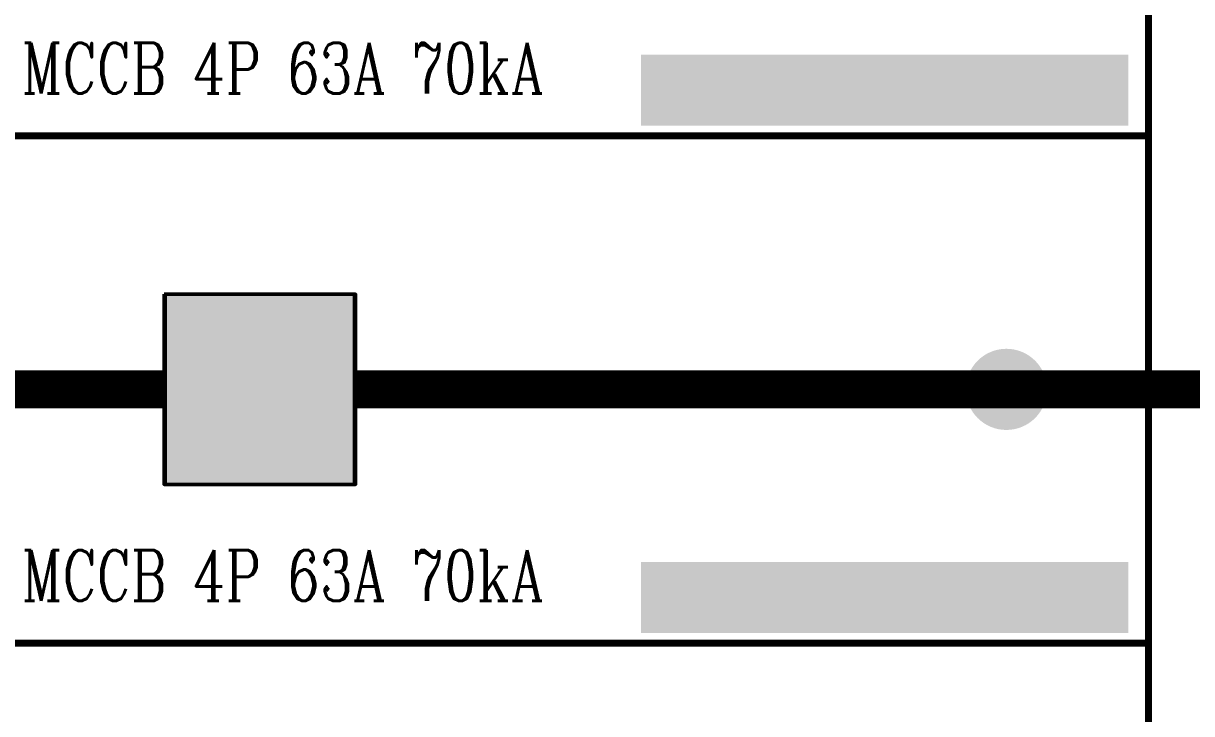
# Model space of a CAD drawing. Header units: millimetres. Extents: x -116965 to 323937, y 291661 to 566926.
# Drawn here: x -46275.6 to -45815.2, y 305109.5 to 305381.6 of the extents above; entities that cross this region are included whole.
import ezdxf

# ---------------------------------------------------------------- set-up
doc = ezdxf.new("R2010")
doc.units = ezdxf.units.MM
doc.layers.get('0').update_dxf_attribs({"lineweight": 18})
doc.layers.add('C00-00-00', color=7, linetype='Continuous')
doc.layers.add('C32-AD-3C', color=7, linetype='Continuous', true_color=0x32ad3c)
doc.layers.add('C49-50-57', color=7, linetype='Continuous', true_color=0x495057)
doc.styles.add('hw_Block', font='complex.shx', dxfattribs={"width": 0.75})

msp = doc.modelspace()

# ---------------------------------------------------------------- hatches: boundary and pattern name
at = {"layer": 'C00-00-00'}
h = msp.add_hatch(color=256, dxfattribs=at)
h.dxf.hatch_style = 2
h.paths.add_polyline_path([(-46032.211596, 305369.279752), (-45840.238396, 305369.279752), (-45840.238396, 305341.283658), (-46032.211596, 305341.283658)])
h = msp.add_hatch(color=256, dxfattribs=at)
edge = h.paths.add_edge_path()
edge.add_arc((-46182.673562, 305237.298175), 27.496163, 0, 360)
h = msp.add_hatch(color=256, dxfattribs=at)
edge = h.paths.add_edge_path()
edge.add_arc((-46182.673562, 305237.298175), 27.496163, 0, 360)
h = msp.add_hatch(color=256, dxfattribs=at)
edge = h.paths.add_edge_path()
edge.add_arc((-46182.673559, 305237.298177), 27.496163, 0, 360)
h = msp.add_hatch(color=256, dxfattribs=at)
edge = h.paths.add_edge_path()
edge.add_arc((-45888.231696, 305237.298177), 15.997765, 0, 360)
h = msp.add_hatch(color=256, dxfattribs=at)
h.dxf.hatch_style = 2
h.paths.add_polyline_path([(-46215.169025, 305244.797128), (-46150.1781, 305244.797128), (-46150.1781, 305229.799222), (-46215.169025, 305229.799222)])
h = msp.add_hatch(color=256, dxfattribs=at)
h.dxf.hatch_style = 2
h.paths.add_polyline_path([(-46032.211596, 305169.307667), (-45840.238396, 305169.307667), (-45840.238396, 305141.311577), (-46032.211596, 305141.311577)])
at = {"layer": 'C32-AD-3C'}
h = msp.add_hatch(color=256, dxfattribs=at)
h.dxf.hatch_style = 2
h.paths.add_polyline_path([(-46205.170422, 305224.799918), (-46190.172516, 305224.799918), (-46190.172516, 305199.803409), (-46205.170422, 305199.803409)])
h = msp.add_hatch(color=256, dxfattribs=at)
h.dxf.hatch_style = 2
h.paths.add_polyline_path([(-46205.170422, 305224.799918), (-46190.172516, 305224.799918), (-46190.172516, 305199.803409), (-46205.170422, 305199.803409)])
h = msp.add_hatch(color=256, dxfattribs=at)
h.dxf.hatch_style = 2
h.paths.add_polyline_path([(-46205.170418, 305224.79992), (-46190.172512, 305224.79992), (-46190.172512, 305199.803411), (-46205.170418, 305199.803411)])
at = {"layer": 'C49-50-57'}
h = msp.add_hatch(color=256, dxfattribs=at)
h.dxf.hatch_style = 2
h.paths.add_polyline_path([(-46220.168328, 305274.79294), (-46145.178797, 305274.79294), (-46145.178797, 305199.803409), (-46220.168328, 305199.803409)])
h = msp.add_hatch(color=256, dxfattribs=at)
h.dxf.hatch_style = 2
h.paths.add_polyline_path([(-46220.168328, 305274.79294), (-46145.178797, 305274.79294), (-46145.178797, 305199.803409), (-46220.168328, 305199.803409)])
h = msp.add_hatch(color=256, dxfattribs=at)
h.dxf.hatch_style = 2
h.paths.add_polyline_path([(-46220.168324, 305274.792942), (-46145.178793, 305274.792942), (-46145.178793, 305199.803411), (-46220.168324, 305199.803411)])

# ---------------------------------------------------------------- linework, layer by layer
at = {"color": 1, "lineweight": -3, "ltscale": 5, "const_width": 15}
for points in [[(-46220.168328, 305237.298175), (-46354.503252, 305237.298175)], [(-46145.178797, 305237.298175), (-45779.275809, 305237.298175)]]:
    msp.add_lwpolyline(points, dxfattribs=at)
at = {"layer": 'C00-00-00', "lineweight": 211}
msp.add_lwpolyline([(-46532.141806, 307037.046927), (-45832.239512, 307037.046927), (-45832.239512, 304837.354008), (-46532.141806, 304837.354008)], close=True, dxfattribs=at)
at = {"layer": 'C00-00-00', "lineweight": 100}
for points in [[(-45832.239512, 306937.060883), (-45432.267431, 306937.060883), (-45432.267431, 304937.340052), (-45832.239512, 304937.340052)], [(-46532.141806, 305537.256302), (-45832.239512, 305537.256302), (-45832.239512, 305337.284217), (-46532.141806, 305337.284217)], [(-46532.141806, 305337.284217), (-45832.239512, 305337.284217), (-45832.239512, 305137.312133), (-46532.141806, 305137.312133)], [(-46532.141806, 305137.312133), (-45832.239512, 305137.312133), (-45832.239512, 304937.340052), (-46532.141806, 304937.340052)]]:
    msp.add_lwpolyline(points, close=True, dxfattribs=at)
at = {"layer": 'C00-00-00', "lineweight": 50}
for points in [[(-46220.168328, 305274.79294), (-46145.178797, 305274.79294), (-46145.178797, 305199.803409), (-46220.168328, 305199.803409)], [(-46220.168324, 305274.792942), (-46145.178793, 305274.792942), (-46145.178793, 305199.803411), (-46220.168324, 305199.803411)], [(-46219.685426, 305274.79294), (-46144.695895, 305274.79294), (-46144.695895, 305199.803409), (-46219.685426, 305199.803409)]]:
    msp.add_lwpolyline(points, close=True, dxfattribs=at)

# ---------------------------------------------------------------- texts
at = {"color": 2, "char_height": 20, "attachment_point": 5, "style": 'hw_Block'}
for insert in [(-46173.470169, 305363.893403), (-46173.470169, 305163.921318)]:
    msp.add_mtext_dynamic_manual_height_columns('MCCB 4P 63A 70kA', width=280.32785492, gutter_width=12.5, heights=[0], dxfattribs=dict(at, insert=insert))

doc.saveas('drawing.dxf')
